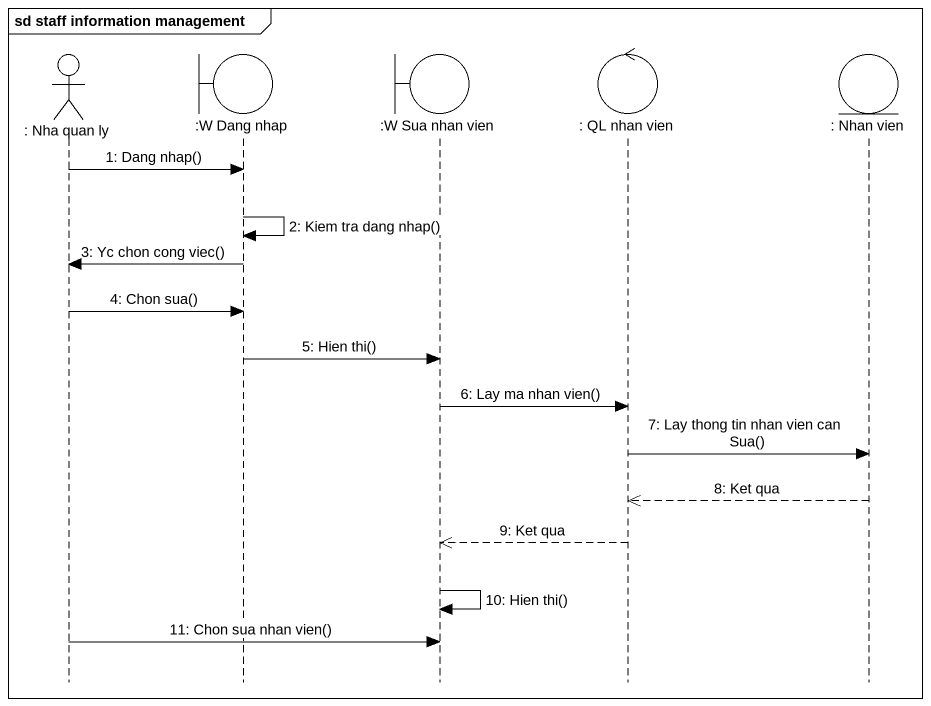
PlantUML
@startuml
mainframe sd staff information management
hide footbox
actor ": Nha quan ly" as Nha_quan_ly
boundary ":W Dang nhap" as W_Dang_nhap
boundary ":W Sua nhan vien" as W_Sua_nhan_vien
control ": QL nhan vien" as QL_nhan_vien
entity ": Nhan vien" as Nhan_vien

Nha_quan_ly -> W_Dang_nhap : 1: Dang nhap()
W_Dang_nhap -> W_Dang_nhap : 2: Kiem tra dang nhap()
W_Dang_nhap -> Nha_quan_ly : 3: Yc chon cong viec()
Nha_quan_ly -> W_Dang_nhap : 4: Chon sua()
W_Dang_nhap -> W_Sua_nhan_vien : 5: Hien thi()
W_Sua_nhan_vien -> QL_nhan_vien : 6: Lay ma nhan vien()
QL_nhan_vien -> Nhan_vien : 7: Lay thong tin nhan vien can Sua()
Nhan_vien -->> QL_nhan_vien : 8: Ket qua
QL_nhan_vien -->> W_Sua_nhan_vien : 9: Ket qua
W_Sua_nhan_vien -> W_Sua_nhan_vien : 10: Hien thi()
Nha_quan_ly -> W_Sua_nhan_vien : 11: Chon sua nhan vien()
@enduml
